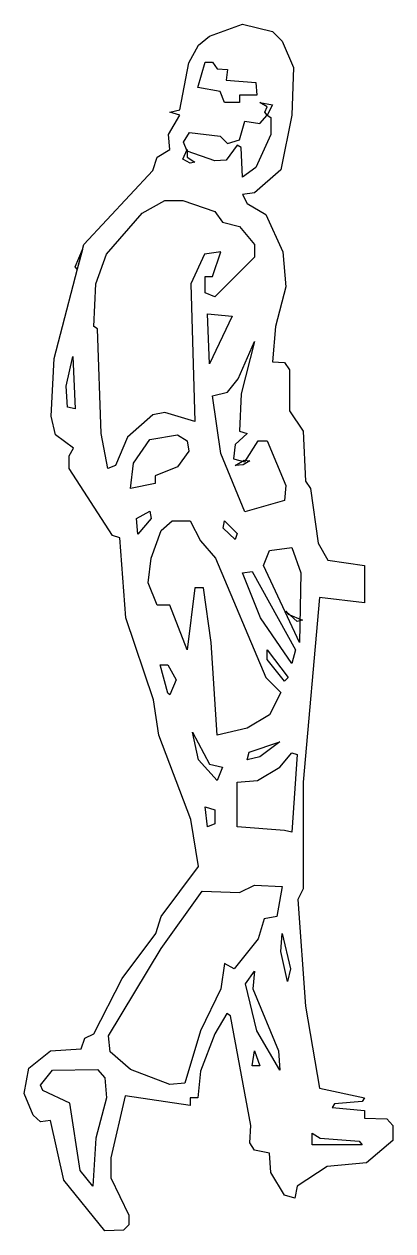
# Model space of a CAD drawing. Extents: x -13.77 to -13.21, y -7 to -5.2.
import ezdxf

# ---------------------------------------------------------------- set-up
doc = ezdxf.new("R2010")
doc.units = 0
doc.header["$MEASUREMENT"] = 0
doc.layers.get('0').update_dxf_attribs({"linetype": 'CONTINUOUS'})

msp = doc.modelspace()

# ---------------------------------------------------------------- linework, layer by layer
at = {"linetype": 'CONTINUOUS'}
for points in [[(-13.6451, -7.0031), (-13.7066, -6.927), (-13.7267, -6.8376), (-13.7412, -6.8398), (-13.7524, -6.8298), (-13.7658, -6.7974), (-13.7591, -6.7594), (-13.7267, -6.7336), (-13.6808, -6.7303), (-13.6752, -6.7147), (-13.6618, -6.7079), (-13.6194, -6.6252), (-13.569, -6.5581), (-13.5612, -6.5324), (-13.5053, -6.4575), (-13.5165, -6.387), (-13.5646, -6.2607), (-13.5724, -6.2082), (-13.6138, -6.0852), (-13.6227, -5.9656), (-13.6339, -5.9622), (-13.6987, -5.8616), (-13.6987, -5.8426), (-13.692, -5.8314), (-13.7188, -5.8112), (-13.7256, -5.7833), (-13.7211, -5.6972), (-13.6764, -5.5262), (-13.5735, -5.4155), (-13.5668, -5.3954), (-13.5478, -5.3842), (-13.55, -5.3618), (-13.5333, -5.3327), (-13.5478, -5.3283), (-13.5333, -5.3249), (-13.5198, -5.2545), (-13.5053, -5.2276), (-13.4885, -5.2142), (-13.4394, -5.1963), (-13.3946, -5.2075), (-13.3801, -5.222), (-13.3633, -5.2612), (-13.3656, -5.3327), (-13.3823, -5.4144), (-13.4214, -5.449), (-13.4394, -5.4512), (-13.4326, -5.4647), (-13.4047, -5.4814), (-13.379, -5.5373), (-13.3745, -5.5899), (-13.3902, -5.6491), (-13.3946, -5.7017), (-13.3767, -5.7028), (-13.3689, -5.714), (-13.3689, -5.7755), (-13.3488, -5.8057), (-13.3454, -5.8806), (-13.3376, -5.8918), (-13.3264, -5.9734), (-13.3119, -5.9991), (-13.2571, -6.0069), (-13.2571, -6.0628), (-13.3242, -6.055), (-13.3488, -6.3311), (-13.3488, -6.491), (-13.3566, -6.5067), (-13.3454, -6.6666), (-13.3242, -6.7895), (-13.2571, -6.8041), (-13.2605, -6.8096), (-13.3018, -6.813), (-13.3052, -6.8186), (-13.2571, -6.8231), (-13.2571, -6.8342), (-13.2236, -6.8354), (-13.2146, -6.8454), (-13.2146, -6.8678), (-13.2538, -6.9013), (-13.313, -6.9069), (-13.3577, -6.936), (-13.3611, -6.9539), (-13.3767, -6.9494), (-13.3969, -6.9159), (-13.3991, -6.8868), (-13.4214, -6.8823), (-13.4282, -6.8712), (-13.427, -6.8454), (-13.4572, -6.6811), (-13.4628, -6.6777), (-13.4807, -6.7079), (-13.502, -6.7638), (-13.5064, -6.8041), (-13.5176, -6.8041), (-13.5176, -6.8152), (-13.6149, -6.8007), (-13.6361, -6.8935), (-13.6361, -6.9237), (-13.6093, -6.9796), (-13.6093, -6.9941), (-13.6171, -7.002), (-13.6451, -7.0031)], [(-13.4662, -5.3137), (-13.4729, -5.297), (-13.5064, -5.2914), (-13.4952, -5.2534), (-13.4841, -5.2534), (-13.4774, -5.2634), (-13.4617, -5.2645), (-13.464, -5.2802), (-13.4192, -5.2836), (-13.4181, -5.3026), (-13.4438, -5.3026), (-13.4438, -5.3137), (-13.4662, -5.3137)], [(-13.4058, -5.3283), (-13.4024, -5.3204), (-13.4136, -5.3137), (-13.3946, -5.3171), (-13.4024, -5.3327), (-13.4058, -5.3283)], [(-13.4058, -5.3283), (-13.4024, -5.3204), (-13.4136, -5.3137), (-13.3946, -5.3171), (-13.4024, -5.3327), (-13.4058, -5.3283)], [(-13.4394, -5.4255), (-13.4416, -5.3808), (-13.4472, -5.3774), (-13.464, -5.3998), (-13.4807, -5.4009), (-13.5221, -5.3864), (-13.5277, -5.373), (-13.5187, -5.3584), (-13.4729, -5.364), (-13.4617, -5.3752), (-13.4438, -5.3696), (-13.436, -5.3417), (-13.4136, -5.345), (-13.4024, -5.3327), (-13.3969, -5.3361), (-13.3969, -5.3618), (-13.4192, -5.411), (-13.4394, -5.4255)], [(-13.5176, -5.4043), (-13.5288, -5.3987), (-13.5221, -5.3842), (-13.5221, -5.3954), (-13.5109, -5.4032), (-13.5176, -5.4043)], [(-13.5176, -5.4043), (-13.5288, -5.3987), (-13.5221, -5.3842), (-13.5221, -5.3954), (-13.5109, -5.4032), (-13.5176, -5.4043)], [(-13.6406, -5.8616), (-13.6506, -5.809), (-13.6562, -5.6525), (-13.6618, -5.6491), (-13.6585, -5.5854), (-13.6428, -5.5407), (-13.5892, -5.4792), (-13.5556, -5.4602), (-13.5288, -5.4602), (-13.4807, -5.477), (-13.4695, -5.4926), (-13.4438, -5.4993), (-13.4214, -5.5262), (-13.4214, -5.5452), (-13.4807, -5.6044), (-13.4952, -5.5988), (-13.4952, -5.5742), (-13.4841, -5.5742), (-13.4718, -5.5373), (-13.4964, -5.5407), (-13.5165, -5.5854), (-13.5109, -5.7911), (-13.5556, -5.7777), (-13.5735, -5.7811), (-13.6115, -5.8146), (-13.6294, -5.8571), (-13.6406, -5.8616)], [(-13.6898, -5.5597), (-13.6786, -5.534), (-13.6864, -5.563), (-13.6898, -5.5597)], [(-13.6898, -5.5597), (-13.6786, -5.534), (-13.6864, -5.563), (-13.6898, -5.5597)], [(-13.4885, -5.705), (-13.4919, -5.6301), (-13.455, -5.6335), (-13.4885, -5.705)], [(-13.436, -5.9264), (-13.4718, -5.8392), (-13.4841, -5.7531), (-13.4617, -5.7475), (-13.446, -5.7274), (-13.4214, -5.6715), (-13.4416, -5.7498), (-13.4438, -5.8057), (-13.4326, -5.809), (-13.4505, -5.8258), (-13.4528, -5.847), (-13.436, -5.8515), (-13.4159, -5.8202), (-13.4024, -5.8202), (-13.3745, -5.8873), (-13.3767, -5.9096), (-13.436, -5.9264)], [(-13.701, -5.7699), (-13.7032, -5.7386), (-13.6931, -5.6939), (-13.6898, -5.7721), (-13.701, -5.7699)], [(-13.607, -5.8918), (-13.6026, -5.8537), (-13.578, -5.818), (-13.5366, -5.8112), (-13.5221, -5.8202), (-13.5198, -5.8358), (-13.5366, -5.8593), (-13.5702, -5.8728), (-13.5702, -5.8839), (-13.607, -5.8918)], [(-13.4505, -5.8571), (-13.4371, -5.8493), (-13.4282, -5.8504), (-13.4382, -5.856), (-13.4505, -5.8571)], [(-13.5959, -5.96), (-13.5981, -5.9365), (-13.578, -5.9253), (-13.5758, -5.9365), (-13.5959, -5.96)], [(-13.4774, -6.2607), (-13.4863, -6.1221), (-13.4975, -6.0404), (-13.5109, -6.0404), (-13.5221, -6.1332), (-13.5478, -6.0662), (-13.5668, -6.0662), (-13.5802, -6.0326), (-13.5758, -5.9957), (-13.5612, -5.9544), (-13.5444, -5.9398), (-13.5176, -5.9398), (-13.502, -5.97), (-13.4796, -5.9957), (-13.4047, -6.1746), (-13.3823, -6.197), (-13.3991, -6.2305), (-13.4326, -6.2506), (-13.4774, -6.2607)], [(-13.4505, -5.9678), (-13.4684, -5.951), (-13.4662, -5.9398), (-13.4472, -5.9588), (-13.4505, -5.9678)], [(-13.3544, -6.1221), (-13.408, -6.0069), (-13.3991, -5.9846), (-13.3656, -5.9801), (-13.3521, -6.0181), (-13.3544, -6.1221)], [(-13.3656, -6.1534), (-13.4125, -6.0852), (-13.4394, -6.0181), (-13.4248, -6.0158), (-13.36, -6.1332), (-13.3656, -6.1534)], [(-13.3577, -6.0908), (-13.3734, -6.0762), (-13.3745, -6.0751), (-13.3712, -6.0796), (-13.3499, -6.0885), (-13.3577, -6.0908)], [(-13.3767, -6.1802), (-13.4024, -6.1478), (-13.4024, -6.1332), (-13.3712, -6.1746), (-13.3767, -6.1802)], [(-13.5512, -6.1981), (-13.5623, -6.1556), (-13.5512, -6.1556), (-13.5388, -6.178), (-13.5478, -6.2003), (-13.5512, -6.1981)], [(-13.4774, -6.3289), (-13.5053, -6.2976), (-13.5142, -6.2562), (-13.4885, -6.3043), (-13.4695, -6.3088), (-13.4774, -6.3289)], [(-13.4326, -6.2976), (-13.4293, -6.2864), (-13.3834, -6.2708), (-13.4136, -6.2931), (-13.4326, -6.2976)], [(-13.3767, -6.4038), (-13.4472, -6.3982), (-13.4472, -6.3311), (-13.417, -6.3289), (-13.3834, -6.3088), (-13.3656, -6.2875), (-13.3577, -6.2898), (-13.3656, -6.406), (-13.3767, -6.4038)], [(-13.4919, -6.3982), (-13.4952, -6.368), (-13.4807, -6.3725), (-13.4807, -6.3938), (-13.4919, -6.3982)], [(-13.4919, -6.3982), (-13.4952, -6.368), (-13.4807, -6.3725), (-13.4807, -6.3938), (-13.4919, -6.3982)], [(-13.5478, -6.784), (-13.607, -6.7616), (-13.6372, -6.7348), (-13.6395, -6.7113), (-13.5612, -6.5805), (-13.4997, -6.4944), (-13.4438, -6.4966), (-13.4214, -6.4854), (-13.3801, -6.4877), (-13.3879, -6.5324), (-13.4069, -6.5357), (-13.4159, -6.5659), (-13.4516, -6.6106), (-13.4662, -6.6028), (-13.4718, -6.6408), (-13.502, -6.7034), (-13.5254, -6.7817), (-13.5478, -6.784)], [(-13.3723, -6.6296), (-13.3823, -6.5849), (-13.3801, -6.5581), (-13.3678, -6.6106), (-13.3723, -6.6296)], [(-13.3834, -6.7627), (-13.4181, -6.7034), (-13.4349, -6.633), (-13.4214, -6.614), (-13.4237, -6.6408), (-13.3857, -6.7336), (-13.3834, -6.7627)], [(-13.4248, -6.756), (-13.4214, -6.7336), (-13.4136, -6.756), (-13.4248, -6.756)], [(-13.4248, -6.756), (-13.4214, -6.7336), (-13.4136, -6.756), (-13.4248, -6.756)], [(-13.663, -6.936), (-13.682, -6.9125), (-13.6976, -6.8119), (-13.7379, -6.7929), (-13.7412, -6.7851), (-13.7233, -6.7627), (-13.6562, -6.7616), (-13.6451, -6.7739), (-13.6428, -6.8041), (-13.6585, -6.8644), (-13.663, -6.936)], [(-13.3354, -6.8745), (-13.3354, -6.8566), (-13.3231, -6.8644), (-13.2649, -6.8689), (-13.2605, -6.8745), (-13.3354, -6.8745)]]:
    msp.add_lwpolyline(points, dxfattribs=at)

doc.saveas('drawing.dxf')
